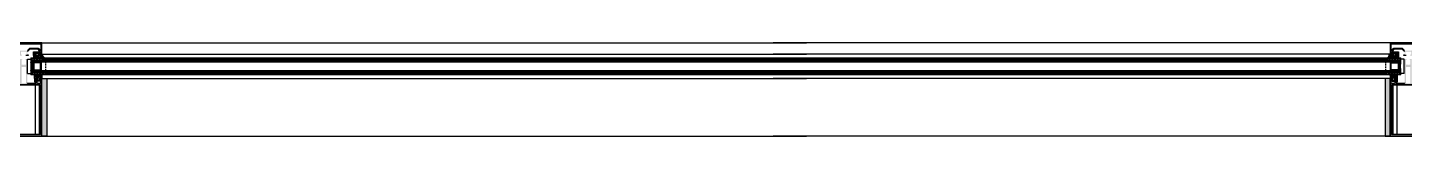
# Model space of a CAD drawing. Header units: millimetres. Extents: x 809 to 8159, y 33 to 4533.
# Drawn here: x 4397.7 to 4588.7, y 3467.1 to 3480.1 of the extents above; entities that cross this region are included whole.
import ezdxf

# ---------------------------------------------------------------- set-up
doc = ezdxf.new("R2010")
doc.units = ezdxf.units.MM
doc.linetypes.add('HIDDEN', pattern=[0.375, 0.25, -0.125])
for name, color, linetype in [('3', 11, 'Continuous'), ('5', 11, 'Continuous'), ('FITILLER', 240, 'Continuous'), ('GORUNUS-TARAMA', 11, 'Continuous')]:
    doc.layers.add(name, color=color, linetype=linetype)
doc.layers.add('cam', color=5, linetype='Continuous', lineweight=0)

# ---------------------------------------------------------------- blocks, each defined once
blk = doc.blocks.new('ajsdfxcvzx')
h = blk.add_hatch(color=256)
edge = h.paths.add_edge_path()
edge.add_arc((36350.81, -5111.39), 0.05, 90, 180, ccw=False)
edge.add_line((36350.81, -5111.34), (36355.45, -5111.34))
edge.add_arc((36355.45, -5111.39), 0.05, 0, 90, ccw=False)
edge.add_line((36355.5, -5111.39), (36355.5, -5112.34))
edge.add_line((36355.5, -5112.34), (36355.37, -5112.46))
edge.add_arc((36355.4, -5112.49), 0.05, 130, 220)
edge.add_line((36355.36, -5112.53), (36355.59, -5112.8))
edge.add_arc((36355.61, -5112.79), 0.02, 220, 360)
edge.add_line((36355.63, -5112.79), (36355.63, -5111.26))
edge.add_arc((36355.58, -5111.26), 0.05, 0, 90)
edge.add_line((36355.58, -5111.21), (36350.68, -5111.21))
edge.add_arc((36350.68, -5111.26), 0.05, 90, 180)
edge.add_line((36350.63, -5111.26), (36350.63, -5112.79))
edge.add_arc((36350.65, -5112.79), 0.02, 180, 320)
edge.add_line((36350.66, -5112.8), (36350.9, -5112.53))
edge.add_arc((36350.86, -5112.49), 0.05, 320, 410)
edge.add_line((36350.89, -5112.46), (36350.76, -5112.34))
edge.add_line((36350.76, -5112.34), (36350.76, -5111.39))
h = blk.add_hatch(color=256)
edge = h.paths.add_edge_path()
edge.add_arc((36542.87, -5111.39), 0.05, 90, 180, ccw=False)
edge.add_line((36542.87, -5111.34), (36547.51, -5111.34))
edge.add_arc((36547.51, -5111.39), 0.05, 0, 90, ccw=False)
edge.add_line((36547.56, -5111.39), (36547.56, -5112.34))
edge.add_line((36547.56, -5112.34), (36547.43, -5112.46))
edge.add_arc((36547.46, -5112.49), 0.05, 130, 220)
edge.add_line((36547.42, -5112.53), (36547.65, -5112.8))
edge.add_arc((36547.67, -5112.79), 0.02, 220, 360)
edge.add_line((36547.69, -5112.79), (36547.69, -5111.26))
edge.add_arc((36547.64, -5111.26), 0.05, 0, 90)
edge.add_line((36547.64, -5111.21), (36542.74, -5111.21))
edge.add_arc((36542.74, -5111.26), 0.05, 90, 180)
edge.add_line((36542.69, -5111.26), (36542.69, -5112.79))
edge.add_arc((36542.71, -5112.79), 0.02, 180, 320)
edge.add_line((36542.72, -5112.8), (36542.96, -5112.53))
edge.add_arc((36542.92, -5112.49), 0.05, 320, 410)
edge.add_line((36542.95, -5112.46), (36542.82, -5112.34))
edge.add_line((36542.82, -5112.34), (36542.82, -5111.39))
h = blk.add_hatch(color=256)
edge = h.paths.add_edge_path()
edge.add_line((36351.65, -5112.58), (36351.05, -5112.58))
edge.add_line((36351.05, -5112.58), (36350.82, -5112.86))
edge.add_line((36350.82, -5112.86), (36351.02, -5112.86))
edge.add_line((36351.02, -5112.86), (36351.02, -5112.93))
edge.add_arc((36350.97, -5112.93), 0.05, -90, 0, ccw=False)
edge.add_line((36350.97, -5112.98), (36350.63, -5112.98))
edge.add_line((36350.63, -5112.98), (36350.63, -5112.88))
edge.add_line((36350.63, -5112.88), (36350.93, -5112.52))
edge.add_arc((36350.89, -5112.49), 0.05, 320, 410)
edge.add_line((36350.93, -5112.45), (36350.84, -5112.38))
edge.add_arc((36350.87, -5112.34), 0.05, 140, 230, ccw=False)
edge.add_line((36350.83, -5112.31), (36351.09, -5112))
edge.add_arc((36351.12, -5112.03), 0.05, 90, 140, ccw=False)
edge.add_line((36351.12, -5111.98), (36352.3, -5111.98))
edge.add_arc((36352.3, -5112.03), 0.05, 45, 90, ccw=False)
edge.add_line((36352.34, -5112), (36352.52, -5112.18))
edge.add_line((36352.52, -5112.18), (36352.52, -5112.22))
edge.add_line((36352.52, -5112.22), (36352.56, -5112.22))
edge.add_line((36352.56, -5112.22), (36352.61, -5112.27))
edge.add_arc((36352.65, -5112.24), 0.05, 225, 270)
edge.add_line((36352.65, -5112.29), (36353.61, -5112.29))
edge.add_arc((36353.61, -5112.24), 0.05, 270, 315)
edge.add_line((36353.64, -5112.27), (36353.7, -5112.22))
edge.add_line((36353.7, -5112.22), (36353.74, -5112.22))
edge.add_line((36353.74, -5112.22), (36353.74, -5112.18))
edge.add_line((36353.74, -5112.18), (36353.92, -5112))
edge.add_arc((36353.95, -5112.03), 0.05, 90, 135, ccw=False)
edge.add_line((36353.95, -5111.98), (36355.13, -5111.98))
edge.add_arc((36355.13, -5112.03), 0.05, 40, 90, ccw=False)
edge.add_line((36355.17, -5112), (36355.43, -5112.31))
edge.add_arc((36355.39, -5112.34), 0.05, -50, 40, ccw=False)
edge.add_line((36355.42, -5112.38), (36355.33, -5112.45))
edge.add_arc((36355.36, -5112.49), 0.05, 130, 220)
edge.add_line((36355.32, -5112.52), (36355.62, -5112.88))
edge.add_line((36355.62, -5112.88), (36355.62, -5112.98))
edge.add_line((36355.62, -5112.98), (36355.29, -5112.98))
edge.add_arc((36355.29, -5112.93), 0.05, 180, 270, ccw=False)
edge.add_line((36355.24, -5112.93), (36355.24, -5112.86))
edge.add_line((36355.24, -5112.86), (36355.44, -5112.86))
edge.add_line((36355.44, -5112.86), (36355.21, -5112.58))
edge.add_line((36355.21, -5112.58), (36354.61, -5112.58))
edge.add_line((36354.61, -5112.58), (36354.61, -5112.86))
edge.add_line((36354.61, -5112.86), (36354.74, -5112.86))
edge.add_line((36354.74, -5112.86), (36354.74, -5112.93))
edge.add_arc((36354.69, -5112.93), 0.05, 270, 360, ccw=False)
edge.add_line((36354.69, -5112.98), (36354.49, -5112.98))
edge.add_line((36354.49, -5112.98), (36354.49, -5112.51))
edge.add_arc((36354.54, -5112.51), 0.05, 90, 180, ccw=False)
edge.add_line((36354.54, -5112.46), (36355.11, -5112.46))
edge.add_arc((36355.11, -5112.41), 0.05, 270, 310)
edge.add_line((36355.14, -5112.45), (36355.25, -5112.36))
edge.add_arc((36355.22, -5112.32), 0.05, 310, 400)
edge.add_line((36355.26, -5112.29), (36355.12, -5112.12))
edge.add_arc((36355.08, -5112.15), 0.05, 40, 90)
edge.add_line((36355.08, -5112.1), (36354, -5112.1))
edge.add_arc((36354, -5112.15), 0.05, 90, 135)
edge.add_line((36353.97, -5112.12), (36353.64, -5112.44))
edge.add_arc((36353.68, -5112.48), 0.05, 135, 180)
edge.add_line((36353.63, -5112.48), (36353.63, -5112.88))
edge.add_line((36353.63, -5112.88), (36353.73, -5112.88))
edge.add_line((36353.73, -5112.88), (36353.73, -5112.98))
edge.add_line((36353.73, -5112.98), (36353.43, -5112.98))
edge.add_arc((36353.43, -5112.93), 0.05, 180, 270, ccw=False)
edge.add_line((36353.38, -5112.93), (36353.38, -5112.86))
edge.add_line((36353.38, -5112.86), (36353.51, -5112.86))
edge.add_line((36353.51, -5112.86), (36353.51, -5112.49))
edge.add_arc((36353.46, -5112.49), 0.05, 0, 90)
edge.add_line((36353.46, -5112.44), (36352.8, -5112.44))
edge.add_arc((36352.8, -5112.49), 0.05, 90, 180)
edge.add_line((36352.75, -5112.49), (36352.75, -5112.86))
edge.add_line((36352.75, -5112.86), (36352.88, -5112.86))
edge.add_line((36352.88, -5112.86), (36352.88, -5112.93))
edge.add_arc((36352.83, -5112.93), 0.05, 270, 360, ccw=False)
edge.add_line((36352.83, -5112.98), (36352.53, -5112.98))
edge.add_line((36352.53, -5112.98), (36352.53, -5112.88))
edge.add_line((36352.53, -5112.88), (36352.63, -5112.88))
edge.add_line((36352.63, -5112.88), (36352.63, -5112.48))
edge.add_arc((36352.58, -5112.48), 0.05, 0, 45)
edge.add_line((36352.61, -5112.44), (36352.29, -5112.12))
edge.add_arc((36352.25, -5112.15), 0.05, 45, 90)
edge.add_line((36352.25, -5112.1), (36351.18, -5112.1))
edge.add_arc((36351.18, -5112.15), 0.05, 90, 140)
edge.add_line((36351.14, -5112.12), (36351, -5112.29))
edge.add_arc((36351.04, -5112.32), 0.05, 140, 230)
edge.add_line((36351.01, -5112.36), (36351.11, -5112.45))
edge.add_arc((36351.15, -5112.41), 0.05, 230, 270)
edge.add_line((36351.15, -5112.46), (36351.72, -5112.46))
edge.add_arc((36351.72, -5112.51), 0.05, 0, 90, ccw=False)
edge.add_line((36351.77, -5112.51), (36351.77, -5112.98))
edge.add_line((36351.77, -5112.98), (36351.57, -5112.98))
edge.add_arc((36351.57, -5112.93), 0.05, 180, 270, ccw=False)
edge.add_line((36351.52, -5112.93), (36351.52, -5112.86))
edge.add_line((36351.52, -5112.86), (36351.65, -5112.86))
edge.add_line((36351.65, -5112.86), (36351.65, -5112.58))
h = blk.add_hatch(color=256)
edge = h.paths.add_edge_path()
edge.add_line((36355.38, -5116.2), (36355.38, -5116.27))
edge.add_line((36355.38, -5116.27), (36355.47, -5116.27))
edge.add_line((36355.47, -5116.27), (36355.47, -5116.75))
edge.add_arc((36355.37, -5116.75), 0.1, 270, 360, ccw=False)
edge.add_line((36355.37, -5116.85), (36355.09, -5116.85))
edge.add_arc((36355.09, -5116.75), 0.1, 180, 270, ccw=False)
edge.add_line((36354.99, -5116.75), (36354.99, -5116.68))
edge.add_arc((36354.94, -5116.68), 0.05, 0, 45)
edge.add_line((36354.97, -5116.64), (36354.8, -5116.47))
edge.add_arc((36354.84, -5116.43), 0.05, 180, 225, ccw=False)
edge.add_line((36354.79, -5116.43), (36354.79, -5116.27))
edge.add_line((36354.79, -5116.27), (36354.88, -5116.27))
edge.add_line((36354.88, -5116.27), (36354.88, -5116.2))
edge.add_arc((36354.83, -5116.2), 0.05, 360, 450)
edge.add_line((36354.83, -5116.15), (36354.63, -5116.15))
edge.add_line((36354.63, -5116.15), (36354.63, -5116.59))
edge.add_arc((36354.68, -5116.59), 0.05, 180, 270)
edge.add_line((36354.68, -5116.64), (36354.75, -5116.64))
edge.add_arc((36354.75, -5116.69), 0.05, 45, 90, ccw=False)
edge.add_line((36354.78, -5116.66), (36354.81, -5116.69))
edge.add_arc((36354.78, -5116.73), 0.05, 0, 45, ccw=False)
edge.add_line((36354.83, -5116.73), (36354.83, -5116.8))
edge.add_arc((36354.78, -5116.8), 0.05, 270, 360, ccw=False)
edge.add_line((36354.78, -5116.85), (36354.53, -5116.85))
edge.add_line((36354.53, -5116.85), (36354.16, -5116.85))
edge.add_line((36354.16, -5116.85), (36354.13, -5116.88))
edge.add_line((36354.13, -5116.88), (36354.1, -5116.85))
edge.add_line((36354.1, -5116.85), (36353.73, -5116.85))
edge.add_arc((36353.72, -5116.76), 0.0919, 179.045, 275.0705, ccw=False)
edge.add_line((36353.63, -5116.76), (36353.63, -5114.48))
edge.add_arc((36353.63, -5114.46), 0.02, 90, 270, ccw=False)
edge.add_line((36353.63, -5114.44), (36353.63, -5114.42))
edge.add_arc((36353.63, -5114.4), 0.02, 90, 270, ccw=False)
edge.add_line((36353.63, -5114.38), (36353.63, -5113.45))
edge.add_line((36353.63, -5113.45), (36353.49, -5113.45))
edge.add_arc((36353.49, -5113.51), 0.06, 90, 180)
edge.add_line((36353.43, -5113.51), (36353.36, -5113.51))
edge.add_arc((36353.36, -5113.54), 0.03, 90, 180)
edge.add_line((36353.33, -5113.54), (36353.33, -5113.58))
edge.add_arc((36353.36, -5113.58), 0.03, 180, 270)
edge.add_line((36353.36, -5113.61), (36353.43, -5113.61))
edge.add_line((36353.43, -5113.61), (36353.43, -5114.25))
edge.add_line((36353.43, -5114.25), (36353.18, -5114.25))
edge.add_line((36353.18, -5114.25), (36353.13, -5114.3))
edge.add_line((36353.13, -5114.3), (36353.08, -5114.25))
edge.add_line((36353.08, -5114.25), (36352.83, -5114.25))
edge.add_line((36352.83, -5114.25), (36352.83, -5113.61))
edge.add_line((36352.83, -5113.61), (36352.9, -5113.61))
edge.add_arc((36352.9, -5113.58), 0.03, 270, 360)
edge.add_line((36352.93, -5113.58), (36352.93, -5113.54))
edge.add_arc((36352.9, -5113.54), 0.03, 360, 450)
edge.add_line((36352.9, -5113.51), (36352.83, -5113.51))
edge.add_arc((36352.77, -5113.51), 0.06, 0, 90)
edge.add_line((36352.77, -5113.45), (36352.63, -5113.45))
edge.add_line((36352.63, -5113.45), (36352.63, -5114.38))
edge.add_arc((36352.63, -5114.4), 0.02, -90, 90, ccw=False)
edge.add_line((36352.63, -5114.42), (36352.63, -5114.44))
edge.add_arc((36352.63, -5114.46), 0.02, -90, 90, ccw=False)
edge.add_line((36352.63, -5114.48), (36352.63, -5116.76))
edge.add_arc((36352.54, -5116.76), 0.0919, -95.0705, 0.955, ccw=False)
edge.add_line((36352.53, -5116.85), (36352.16, -5116.85))
edge.add_line((36352.16, -5116.85), (36352.13, -5116.88))
edge.add_line((36352.13, -5116.88), (36352.1, -5116.85))
edge.add_line((36352.1, -5116.85), (36351.73, -5116.85))
edge.add_line((36351.73, -5116.85), (36351.48, -5116.85))
edge.add_arc((36351.48, -5116.8), 0.05, 180, 270, ccw=False)
edge.add_line((36351.43, -5116.8), (36351.43, -5116.73))
edge.add_arc((36351.48, -5116.73), 0.05, 135, 180, ccw=False)
edge.add_line((36351.44, -5116.69), (36351.48, -5116.66))
edge.add_arc((36351.51, -5116.69), 0.05, 90, 135, ccw=False)
edge.add_line((36351.51, -5116.64), (36351.58, -5116.64))
edge.add_arc((36351.58, -5116.59), 0.05, 270, 360)
edge.add_line((36351.63, -5116.59), (36351.63, -5116.15))
edge.add_line((36351.63, -5116.15), (36351.43, -5116.15))
edge.add_arc((36351.43, -5116.2), 0.05, 90, 180)
edge.add_line((36351.38, -5116.2), (36351.38, -5116.27))
edge.add_line((36351.38, -5116.27), (36351.47, -5116.27))
edge.add_line((36351.47, -5116.27), (36351.47, -5116.43))
edge.add_arc((36351.42, -5116.43), 0.05, -45, 0, ccw=False)
edge.add_line((36351.45, -5116.47), (36351.28, -5116.64))
edge.add_arc((36351.32, -5116.68), 0.05, 135, 180)
edge.add_line((36351.27, -5116.68), (36351.27, -5116.75))
edge.add_arc((36351.17, -5116.75), 0.1, 270, 360, ccw=False)
edge.add_line((36351.17, -5116.85), (36350.89, -5116.85))
edge.add_arc((36350.89, -5116.75), 0.1, 180, 270, ccw=False)
edge.add_line((36350.79, -5116.75), (36350.79, -5116.27))
edge.add_line((36350.79, -5116.27), (36350.88, -5116.27))
edge.add_line((36350.88, -5116.27), (36350.88, -5116.2))
edge.add_arc((36350.83, -5116.2), 0.05, 360, 450)
edge.add_line((36350.83, -5116.15), (36350.63, -5116.15))
edge.add_line((36350.63, -5116.15), (36350.63, -5124.15))
edge.add_line((36350.63, -5124.15), (36355.63, -5124.15))
edge.add_line((36355.63, -5124.15), (36355.63, -5116.15))
edge.add_line((36355.63, -5116.15), (36355.43, -5116.15))
edge.add_arc((36355.43, -5116.2), 0.05, 90, 180)
h.paths.add_polyline_path([(36350.83, -5117.05), (36350.83, -5123.95), (36355.43, -5123.95), (36355.43, -5117.05), (36353.13, -5117.05)], flags=16)
edge = h.paths.add_edge_path(flags=16)
edge.add_arc((36353.33, -5114.65), 0.1, 0, 90, ccw=False)
edge.add_line((36353.43, -5114.65), (36353.43, -5116.75))
edge.add_arc((36353.33, -5116.75), 0.1, 270, 360, ccw=False)
edge.add_line((36353.33, -5116.85), (36352.93, -5116.85))
edge.add_arc((36352.93, -5116.75), 0.1, 180, 270, ccw=False)
edge.add_line((36352.83, -5116.75), (36352.83, -5114.65))
edge.add_arc((36352.93, -5114.65), 0.1, 90, 180, ccw=False)
edge.add_line((36352.93, -5114.55), (36353.33, -5114.55))
h = blk.add_hatch(color=256)
edge = h.paths.add_edge_path()
edge.add_line((36543.71, -5112.58), (36543.11, -5112.58))
edge.add_line((36543.11, -5112.58), (36542.88, -5112.86))
edge.add_line((36542.88, -5112.86), (36543.08, -5112.86))
edge.add_line((36543.08, -5112.86), (36543.08, -5112.93))
edge.add_arc((36543.03, -5112.93), 0.05, -90, 0, ccw=False)
edge.add_line((36543.03, -5112.98), (36542.69, -5112.98))
edge.add_line((36542.69, -5112.98), (36542.69, -5112.88))
edge.add_line((36542.69, -5112.88), (36542.99, -5112.52))
edge.add_arc((36542.95, -5112.49), 0.05, 320, 410)
edge.add_line((36542.99, -5112.45), (36542.9, -5112.38))
edge.add_arc((36542.93, -5112.34), 0.05, 140, 230, ccw=False)
edge.add_line((36542.89, -5112.31), (36543.15, -5112))
edge.add_arc((36543.19, -5112.03), 0.05, 90, 140, ccw=False)
edge.add_line((36543.19, -5111.98), (36544.36, -5111.98))
edge.add_arc((36544.36, -5112.03), 0.05, 45, 90, ccw=False)
edge.add_line((36544.4, -5112), (36544.58, -5112.18))
edge.add_line((36544.58, -5112.18), (36544.58, -5112.22))
edge.add_line((36544.58, -5112.22), (36544.62, -5112.22))
edge.add_line((36544.62, -5112.22), (36544.67, -5112.27))
edge.add_arc((36544.71, -5112.24), 0.05, 225, 270)
edge.add_line((36544.71, -5112.29), (36545.67, -5112.29))
edge.add_arc((36545.67, -5112.24), 0.05, 270, 315)
edge.add_line((36545.7, -5112.27), (36545.76, -5112.22))
edge.add_line((36545.76, -5112.22), (36545.8, -5112.22))
edge.add_line((36545.8, -5112.22), (36545.8, -5112.18))
edge.add_line((36545.8, -5112.18), (36545.98, -5112))
edge.add_arc((36546.01, -5112.03), 0.05, 90, 135, ccw=False)
edge.add_line((36546.01, -5111.98), (36547.19, -5111.98))
edge.add_arc((36547.19, -5112.03), 0.05, 40, 90, ccw=False)
edge.add_line((36547.23, -5112), (36547.49, -5112.31))
edge.add_arc((36547.45, -5112.34), 0.05, -50, 40, ccw=False)
edge.add_line((36547.48, -5112.38), (36547.39, -5112.45))
edge.add_arc((36547.42, -5112.49), 0.05, 130, 220)
edge.add_line((36547.39, -5112.52), (36547.68, -5112.88))
edge.add_line((36547.68, -5112.88), (36547.68, -5112.98))
edge.add_line((36547.68, -5112.98), (36547.35, -5112.98))
edge.add_arc((36547.35, -5112.93), 0.05, 180, 270, ccw=False)
edge.add_line((36547.3, -5112.93), (36547.3, -5112.86))
edge.add_line((36547.3, -5112.86), (36547.5, -5112.86))
edge.add_line((36547.5, -5112.86), (36547.27, -5112.58))
edge.add_line((36547.27, -5112.58), (36546.67, -5112.58))
edge.add_line((36546.67, -5112.58), (36546.67, -5112.86))
edge.add_line((36546.67, -5112.86), (36546.8, -5112.86))
edge.add_line((36546.8, -5112.86), (36546.8, -5112.93))
edge.add_arc((36546.75, -5112.93), 0.05, 270, 360, ccw=False)
edge.add_line((36546.75, -5112.98), (36546.55, -5112.98))
edge.add_line((36546.55, -5112.98), (36546.55, -5112.51))
edge.add_arc((36546.6, -5112.51), 0.05, 90, 180, ccw=False)
edge.add_line((36546.6, -5112.46), (36547.17, -5112.46))
edge.add_arc((36547.17, -5112.41), 0.05, 270, 310)
edge.add_line((36547.21, -5112.45), (36547.31, -5112.36))
edge.add_arc((36547.28, -5112.32), 0.05, 310, 400)
edge.add_line((36547.32, -5112.29), (36547.18, -5112.12))
edge.add_arc((36547.14, -5112.15), 0.05, 40, 90)
edge.add_line((36547.14, -5112.1), (36546.06, -5112.1))
edge.add_arc((36546.06, -5112.15), 0.05, 90, 135)
edge.add_line((36546.03, -5112.12), (36545.7, -5112.44))
edge.add_arc((36545.74, -5112.48), 0.05, 135, 180)
edge.add_line((36545.69, -5112.48), (36545.69, -5112.88))
edge.add_line((36545.69, -5112.88), (36545.79, -5112.88))
edge.add_line((36545.79, -5112.88), (36545.79, -5112.98))
edge.add_line((36545.79, -5112.98), (36545.49, -5112.98))
edge.add_arc((36545.49, -5112.93), 0.05, 180, 270, ccw=False)
edge.add_line((36545.44, -5112.93), (36545.44, -5112.86))
edge.add_line((36545.44, -5112.86), (36545.57, -5112.86))
edge.add_line((36545.57, -5112.86), (36545.57, -5112.49))
edge.add_arc((36545.52, -5112.49), 0.05, 0, 90)
edge.add_line((36545.52, -5112.44), (36544.86, -5112.44))
edge.add_arc((36544.86, -5112.49), 0.05, 90, 180)
edge.add_line((36544.81, -5112.49), (36544.81, -5112.86))
edge.add_line((36544.81, -5112.86), (36544.94, -5112.86))
edge.add_line((36544.94, -5112.86), (36544.94, -5112.93))
edge.add_arc((36544.89, -5112.93), 0.05, 270, 360, ccw=False)
edge.add_line((36544.89, -5112.98), (36544.59, -5112.98))
edge.add_line((36544.59, -5112.98), (36544.59, -5112.88))
edge.add_line((36544.59, -5112.88), (36544.69, -5112.88))
edge.add_line((36544.69, -5112.88), (36544.69, -5112.48))
edge.add_arc((36544.64, -5112.48), 0.05, 0, 45)
edge.add_line((36544.67, -5112.44), (36544.35, -5112.12))
edge.add_arc((36544.32, -5112.15), 0.05, 45, 90)
edge.add_line((36544.32, -5112.1), (36543.24, -5112.1))
edge.add_arc((36543.24, -5112.15), 0.05, 90, 140)
edge.add_line((36543.2, -5112.12), (36543.06, -5112.29))
edge.add_arc((36543.1, -5112.32), 0.05, 140, 230)
edge.add_line((36543.07, -5112.36), (36543.17, -5112.45))
edge.add_arc((36543.21, -5112.41), 0.05, 230, 270)
edge.add_line((36543.21, -5112.46), (36543.78, -5112.46))
edge.add_arc((36543.78, -5112.51), 0.05, 0, 90, ccw=False)
edge.add_line((36543.83, -5112.51), (36543.83, -5112.98))
edge.add_line((36543.83, -5112.98), (36543.63, -5112.98))
edge.add_arc((36543.63, -5112.93), 0.05, 180, 270, ccw=False)
edge.add_line((36543.58, -5112.93), (36543.58, -5112.86))
edge.add_line((36543.58, -5112.86), (36543.71, -5112.86))
edge.add_line((36543.71, -5112.86), (36543.71, -5112.58))
h = blk.add_hatch(color=256)
edge = h.paths.add_edge_path()
edge.add_line((36547.44, -5116.2), (36547.44, -5116.27))
edge.add_line((36547.44, -5116.27), (36547.53, -5116.27))
edge.add_line((36547.53, -5116.27), (36547.53, -5116.75))
edge.add_arc((36547.43, -5116.75), 0.1, 270, 360, ccw=False)
edge.add_line((36547.43, -5116.85), (36547.15, -5116.85))
edge.add_arc((36547.15, -5116.75), 0.1, 180, 270, ccw=False)
edge.add_line((36547.05, -5116.75), (36547.05, -5116.68))
edge.add_arc((36547, -5116.68), 0.05, 0, 45)
edge.add_line((36547.03, -5116.64), (36546.86, -5116.47))
edge.add_arc((36546.9, -5116.43), 0.05, 180, 225, ccw=False)
edge.add_line((36546.85, -5116.43), (36546.85, -5116.27))
edge.add_line((36546.85, -5116.27), (36546.94, -5116.27))
edge.add_line((36546.94, -5116.27), (36546.94, -5116.2))
edge.add_arc((36546.89, -5116.2), 0.05, 360, 450)
edge.add_line((36546.89, -5116.15), (36546.69, -5116.15))
edge.add_line((36546.69, -5116.15), (36546.69, -5116.59))
edge.add_arc((36546.74, -5116.59), 0.05, 180, 270)
edge.add_line((36546.74, -5116.64), (36546.81, -5116.64))
edge.add_arc((36546.81, -5116.69), 0.05, 45, 90, ccw=False)
edge.add_line((36546.84, -5116.66), (36546.87, -5116.69))
edge.add_arc((36546.84, -5116.73), 0.05, 0, 45, ccw=False)
edge.add_line((36546.89, -5116.73), (36546.89, -5116.8))
edge.add_arc((36546.84, -5116.8), 0.05, 270, 360, ccw=False)
edge.add_line((36546.84, -5116.85), (36546.59, -5116.85))
edge.add_line((36546.59, -5116.85), (36546.22, -5116.85))
edge.add_line((36546.22, -5116.85), (36546.19, -5116.88))
edge.add_line((36546.19, -5116.88), (36546.16, -5116.85))
edge.add_line((36546.16, -5116.85), (36545.79, -5116.85))
edge.add_arc((36545.78, -5116.76), 0.0919, 179.045, 275.0705, ccw=False)
edge.add_line((36545.69, -5116.76), (36545.69, -5114.48))
edge.add_arc((36545.69, -5114.46), 0.02, 90, 270, ccw=False)
edge.add_line((36545.69, -5114.44), (36545.69, -5114.42))
edge.add_arc((36545.69, -5114.4), 0.02, 90, 270, ccw=False)
edge.add_line((36545.69, -5114.38), (36545.69, -5113.45))
edge.add_line((36545.69, -5113.45), (36545.55, -5113.45))
edge.add_arc((36545.55, -5113.51), 0.06, 90, 180)
edge.add_line((36545.49, -5113.51), (36545.42, -5113.51))
edge.add_arc((36545.42, -5113.54), 0.03, 90, 180)
edge.add_line((36545.39, -5113.54), (36545.39, -5113.58))
edge.add_arc((36545.42, -5113.58), 0.03, 180, 270)
edge.add_line((36545.42, -5113.61), (36545.49, -5113.61))
edge.add_line((36545.49, -5113.61), (36545.49, -5114.25))
edge.add_line((36545.49, -5114.25), (36545.24, -5114.25))
edge.add_line((36545.24, -5114.25), (36545.19, -5114.3))
edge.add_line((36545.19, -5114.3), (36545.14, -5114.25))
edge.add_line((36545.14, -5114.25), (36544.89, -5114.25))
edge.add_line((36544.89, -5114.25), (36544.89, -5113.61))
edge.add_line((36544.89, -5113.61), (36544.96, -5113.61))
edge.add_arc((36544.96, -5113.58), 0.03, 270, 360)
edge.add_line((36544.99, -5113.58), (36544.99, -5113.54))
edge.add_arc((36544.96, -5113.54), 0.03, 360, 450)
edge.add_line((36544.96, -5113.51), (36544.89, -5113.51))
edge.add_arc((36544.83, -5113.51), 0.06, 0, 90)
edge.add_line((36544.83, -5113.45), (36544.69, -5113.45))
edge.add_line((36544.69, -5113.45), (36544.69, -5114.38))
edge.add_arc((36544.69, -5114.4), 0.02, -90, 90, ccw=False)
edge.add_line((36544.69, -5114.42), (36544.69, -5114.44))
edge.add_arc((36544.69, -5114.46), 0.02, -90, 90, ccw=False)
edge.add_line((36544.69, -5114.48), (36544.69, -5116.76))
edge.add_arc((36544.6, -5116.76), 0.0919, -95.0705, 0.955, ccw=False)
edge.add_line((36544.59, -5116.85), (36544.22, -5116.85))
edge.add_line((36544.22, -5116.85), (36544.19, -5116.88))
edge.add_line((36544.19, -5116.88), (36544.16, -5116.85))
edge.add_line((36544.16, -5116.85), (36543.79, -5116.85))
edge.add_line((36543.79, -5116.85), (36543.54, -5116.85))
edge.add_arc((36543.54, -5116.8), 0.05, 180, 270, ccw=False)
edge.add_line((36543.49, -5116.8), (36543.49, -5116.73))
edge.add_arc((36543.54, -5116.73), 0.05, 135, 180, ccw=False)
edge.add_line((36543.5, -5116.69), (36543.54, -5116.66))
edge.add_arc((36543.57, -5116.69), 0.05, 90, 135, ccw=False)
edge.add_line((36543.57, -5116.64), (36543.64, -5116.64))
edge.add_arc((36543.64, -5116.59), 0.05, 270, 360)
edge.add_line((36543.69, -5116.59), (36543.69, -5116.15))
edge.add_line((36543.69, -5116.15), (36543.49, -5116.15))
edge.add_arc((36543.49, -5116.2), 0.05, 90, 180)
edge.add_line((36543.44, -5116.2), (36543.44, -5116.27))
edge.add_line((36543.44, -5116.27), (36543.53, -5116.27))
edge.add_line((36543.53, -5116.27), (36543.53, -5116.43))
edge.add_arc((36543.48, -5116.43), 0.05, -45, 0, ccw=False)
edge.add_line((36543.51, -5116.47), (36543.34, -5116.64))
edge.add_arc((36543.38, -5116.68), 0.05, 135, 180)
edge.add_line((36543.33, -5116.68), (36543.33, -5116.75))
edge.add_arc((36543.23, -5116.75), 0.1, 270, 360, ccw=False)
edge.add_line((36543.23, -5116.85), (36542.95, -5116.85))
edge.add_arc((36542.95, -5116.75), 0.1, 180, 270, ccw=False)
edge.add_line((36542.85, -5116.75), (36542.85, -5116.27))
edge.add_line((36542.85, -5116.27), (36542.94, -5116.27))
edge.add_line((36542.94, -5116.27), (36542.94, -5116.2))
edge.add_arc((36542.89, -5116.2), 0.05, 360, 450)
edge.add_line((36542.89, -5116.15), (36542.69, -5116.15))
edge.add_line((36542.69, -5116.15), (36542.69, -5124.15))
edge.add_line((36542.69, -5124.15), (36547.69, -5124.15))
edge.add_line((36547.69, -5124.15), (36547.69, -5116.15))
edge.add_line((36547.69, -5116.15), (36547.49, -5116.15))
edge.add_arc((36547.49, -5116.2), 0.05, 90, 180)
h.paths.add_polyline_path([(36542.89, -5117.05), (36542.89, -5123.95), (36547.49, -5123.95), (36547.49, -5117.05), (36545.19, -5117.05)], flags=16)
edge = h.paths.add_edge_path(flags=16)
edge.add_arc((36545.39, -5114.65), 0.1, 0, 90, ccw=False)
edge.add_line((36545.49, -5114.65), (36545.49, -5116.75))
edge.add_arc((36545.39, -5116.75), 0.1, 270, 360, ccw=False)
edge.add_line((36545.39, -5116.85), (36544.99, -5116.85))
edge.add_arc((36544.99, -5116.75), 0.1, 180, 270, ccw=False)
edge.add_line((36544.89, -5116.75), (36544.89, -5114.65))
edge.add_arc((36544.99, -5114.65), 0.1, 90, 180, ccw=False)
edge.add_line((36544.99, -5114.55), (36545.39, -5114.55))
h = blk.add_hatch()
h.set_pattern_fill('NET', color=256, angle=270, style=0)
h.set_pattern_definition([(270, (36362.43566, -5172.3263), (-0.125, 3e-17), []), (180, (36362.43566, -5172.3263), (5e-18, 0.125), [])])
h.paths.add_polyline_path([(36354.42, -5113.9), (36354.42, -5115.07), (36354.12, -5115.07), (36354.16, -5114.87), (36354.18, -5114.63), (36354.18, -5114.37), (36354.15, -5114.04), (36354.13, -5113.9)])
h = blk.add_hatch()
h.set_pattern_fill('NET', color=256, angle=270, style=0)
h.set_pattern_definition([(270, (36157.45909, -5172.3263), (0.125, -4e-17), []), (360, (36157.45909, -5172.3263), (5e-17, 0.125), [])])
h.paths.add_polyline_path([(36543.9, -5113.9), (36543.9, -5115.07), (36544.19, -5115.07), (36544.15, -5114.87), (36544.13, -5114.63), (36544.13, -5114.37), (36544.16, -5114.04), (36544.18, -5113.9)])
at = {"layer": 'FITILLER'}
h = blk.add_hatch(dxfattribs=at)
h.set_pattern_fill('NET', color=256, scale=1.5, angle=315, style=0)
h.set_pattern_definition([(315, (36370.4659, -5098.56867), (0.1325825, 0.1325825), []), (45, (36370.4659, -5098.56867), (-0.1325825, 0.1325825), [])])
edge = h.paths.add_edge_path(flags=16)
edge.add_arc((36355.01, -5112.81), 0.1, 0, 90, ccw=False)
edge.add_line((36355.11, -5112.81), (36355.11, -5112.94))
edge.add_arc((36355.01, -5112.94), 0.1, -90, 0, ccw=False)
edge.add_line((36355.01, -5113.04), (36354.96, -5113.04))
edge.add_arc((36354.96, -5112.94), 0.1, 180, 270, ccw=False)
edge.add_line((36354.86, -5112.94), (36354.86, -5112.81))
edge.add_arc((36354.96, -5112.81), 0.1, 90, 180, ccw=False)
edge.add_line((36354.96, -5112.71), (36355.01, -5112.71))
edge = h.paths.add_edge_path()
edge.add_arc((36355.97, -5112.97), 0.2, 190, 220.2331, ccw=False)
edge.add_line((36355.77, -5113), (36355.75, -5112.87))
edge.add_arc((36355.7, -5112.88), 0.05, 10, 75)
edge.add_line((36355.71, -5112.83), (36355.64, -5112.81))
edge.add_line((36355.64, -5112.81), (36355.64, -5112.99))
edge.add_line((36355.64, -5112.99), (36355.26, -5112.99))
edge.add_arc((36355.26, -5112.94), 0.05, 180, 270, ccw=False)
edge.add_line((36355.21, -5112.94), (36355.21, -5112.82))
edge.add_line((36355.21, -5112.82), (36355.31, -5112.82))
edge.add_line((36355.31, -5112.82), (36355.31, -5112.77))
edge.add_line((36355.31, -5112.77), (36355.24, -5112.64))
edge.add_arc((36355.19, -5112.66), 0.05, 30, 90)
edge.add_line((36355.19, -5112.61), (36354.78, -5112.61))
edge.add_arc((36354.78, -5112.66), 0.05, 90, 150)
edge.add_line((36354.74, -5112.64), (36354.66, -5112.77))
edge.add_line((36354.66, -5112.77), (36354.66, -5112.82))
edge.add_line((36354.66, -5112.82), (36354.76, -5112.82))
edge.add_line((36354.76, -5112.82), (36354.76, -5112.94))
edge.add_arc((36354.71, -5112.94), 0.05, -90, 0, ccw=False)
edge.add_line((36354.71, -5112.99), (36354.49, -5112.99))
edge.add_line((36354.49, -5112.99), (36354.49, -5113.34))
edge.add_line((36354.49, -5113.34), (36354.64, -5113.34))
edge.add_line((36354.64, -5113.34), (36354.64, -5113.19))
edge.add_arc((36354.69, -5113.19), 0.05, 90, 180, ccw=False)
edge.add_line((36354.69, -5113.14), (36354.71, -5113.14))
edge.add_arc((36354.71, -5113.19), 0.05, 0, 90, ccw=False)
edge.add_line((36354.76, -5113.19), (36354.76, -5113.34))
edge.add_line((36354.76, -5113.34), (36354.91, -5113.34))
edge.add_line((36354.91, -5113.34), (36354.91, -5113.19))
edge.add_arc((36354.96, -5113.19), 0.05, 90, 180, ccw=False)
edge.add_line((36354.96, -5113.14), (36354.98, -5113.14))
edge.add_arc((36354.98, -5113.19), 0.05, 0, 90, ccw=False)
edge.add_line((36355.03, -5113.19), (36355.03, -5113.34))
edge.add_line((36355.03, -5113.34), (36355.18, -5113.34))
edge.add_line((36355.18, -5113.34), (36355.18, -5113.19))
edge.add_arc((36355.23, -5113.19), 0.05, 90, 180, ccw=False)
edge.add_line((36355.23, -5113.14), (36355.25, -5113.14))
edge.add_arc((36355.25, -5113.19), 0.05, 0, 90, ccw=False)
edge.add_line((36355.3, -5113.19), (36355.3, -5113.34))
edge.add_line((36355.3, -5113.34), (36355.45, -5113.34))
edge.add_line((36355.45, -5113.34), (36355.45, -5113.19))
edge.add_arc((36355.5, -5113.19), 0.05, 90, 180, ccw=False)
edge.add_line((36355.5, -5113.14), (36355.6, -5113.14))
edge.add_arc((36355.6, -5113.19), 0.05, 50, 90, ccw=False)
edge.add_line((36355.64, -5113.15), (36355.96, -5113.42))
edge.add_arc((36355.99, -5113.38), 0.05, 220.2331, 400.2331)
edge.add_line((36356.03, -5113.35), (36355.82, -5113.1))
h = blk.add_hatch(dxfattribs=at)
h.set_pattern_fill('NET', color=256, scale=1.5, angle=315, style=0)
h.set_pattern_definition([(225, (36149.42884, -5098.56867), (-0.13258252, 0.13258252), []), (135, (36149.42884, -5098.56867), (0.13258252, 0.13258252), [])])
edge = h.paths.add_edge_path(flags=16)
edge.add_arc((36543.31, -5112.81), 0.1, 90, 180)
edge.add_line((36543.21, -5112.81), (36543.21, -5112.94))
edge.add_arc((36543.31, -5112.94), 0.1, 180, 270)
edge.add_line((36543.31, -5113.04), (36543.36, -5113.04))
edge.add_arc((36543.36, -5112.94), 0.1, 270, 360)
edge.add_line((36543.46, -5112.94), (36543.46, -5112.81))
edge.add_arc((36543.36, -5112.81), 0.1, 360, 450)
edge.add_line((36543.36, -5112.71), (36543.31, -5112.71))
edge = h.paths.add_edge_path()
edge.add_arc((36542.35, -5112.97), 0.2, 319.7669, 350)
edge.add_line((36542.55, -5113), (36542.57, -5112.87))
edge.add_arc((36542.62, -5112.88), 0.05, 105, 170, ccw=False)
edge.add_line((36542.61, -5112.83), (36542.67, -5112.81))
edge.add_line((36542.67, -5112.81), (36542.67, -5112.99))
edge.add_line((36542.67, -5112.99), (36543.06, -5112.99))
edge.add_arc((36543.06, -5112.94), 0.05, 270, 360)
edge.add_line((36543.11, -5112.94), (36543.11, -5112.82))
edge.add_line((36543.11, -5112.82), (36543.01, -5112.82))
edge.add_line((36543.01, -5112.82), (36543.01, -5112.77))
edge.add_line((36543.01, -5112.77), (36543.08, -5112.64))
edge.add_arc((36543.13, -5112.66), 0.05, 90, 150, ccw=False)
edge.add_line((36543.13, -5112.61), (36543.54, -5112.61))
edge.add_arc((36543.54, -5112.66), 0.05, 30, 90, ccw=False)
edge.add_line((36543.58, -5112.64), (36543.66, -5112.77))
edge.add_line((36543.66, -5112.77), (36543.66, -5112.82))
edge.add_line((36543.66, -5112.82), (36543.56, -5112.82))
edge.add_line((36543.56, -5112.82), (36543.56, -5112.94))
edge.add_arc((36543.61, -5112.94), 0.05, 180, 270)
edge.add_line((36543.61, -5112.99), (36543.83, -5112.99))
edge.add_line((36543.83, -5112.99), (36543.83, -5113.34))
edge.add_line((36543.83, -5113.34), (36543.68, -5113.34))
edge.add_line((36543.68, -5113.34), (36543.68, -5113.19))
edge.add_arc((36543.63, -5113.19), 0.05, 0, 90)
edge.add_line((36543.63, -5113.14), (36543.61, -5113.14))
edge.add_arc((36543.61, -5113.19), 0.05, 90, 180)
edge.add_line((36543.56, -5113.19), (36543.56, -5113.34))
edge.add_line((36543.56, -5113.34), (36543.41, -5113.34))
edge.add_line((36543.41, -5113.34), (36543.41, -5113.19))
edge.add_arc((36543.36, -5113.19), 0.05, 360, 450)
edge.add_line((36543.36, -5113.14), (36543.34, -5113.14))
edge.add_arc((36543.34, -5113.19), 0.05, 90, 180)
edge.add_line((36543.29, -5113.19), (36543.29, -5113.34))
edge.add_line((36543.29, -5113.34), (36543.14, -5113.34))
edge.add_line((36543.14, -5113.34), (36543.14, -5113.19))
edge.add_arc((36543.09, -5113.19), 0.05, 360, 450)
edge.add_line((36543.09, -5113.14), (36543.07, -5113.14))
edge.add_arc((36543.07, -5113.19), 0.05, 90, 180)
edge.add_line((36543.02, -5113.19), (36543.02, -5113.34))
edge.add_line((36543.02, -5113.34), (36542.87, -5113.34))
edge.add_line((36542.87, -5113.34), (36542.87, -5113.19))
edge.add_arc((36542.82, -5113.19), 0.05, 0, 90)
edge.add_line((36542.82, -5113.14), (36542.71, -5113.14))
edge.add_arc((36542.71, -5113.19), 0.05, 90, 130)
edge.add_line((36542.68, -5113.15), (36542.36, -5113.42))
edge.add_arc((36542.32, -5113.38), 0.05, 139.7669, 319.7669, ccw=False)
edge.add_line((36542.29, -5113.35), (36542.5, -5113.1))
h = blk.add_hatch(dxfattribs=at)
h.set_pattern_fill('NET', color=256, scale=1.5, angle=315, style=0)
h.set_pattern_definition([(315, (36366.22438, -5102.54466), (0.1325825, 0.1325825), []), (45, (36366.22438, -5102.54466), (-0.1325825, 0.1325825), [])])
edge = h.paths.add_edge_path(flags=16)
edge.add_arc((36355.1, -5116.18), 0.1, 90, 180)
edge.add_line((36355, -5116.18), (36355, -5116.33))
edge.add_arc((36355.1, -5116.33), 0.1, 180, 270)
edge.add_line((36355.1, -5116.43), (36355.15, -5116.43))
edge.add_arc((36355.15, -5116.33), 0.1, 270, 360)
edge.add_line((36355.25, -5116.33), (36355.25, -5116.18))
edge.add_arc((36355.15, -5116.18), 0.1, 0, 90)
edge.add_line((36355.15, -5116.08), (36355.1, -5116.08))
edge = h.paths.add_edge_path()
edge.add_line((36354.63, -5116.16), (36354.63, -5115.64))
edge.add_arc((36354.64, -5115.64), 0.01, 45, 180, ccw=False)
edge.add_line((36354.65, -5115.64), (36354.76, -5115.75))
edge.add_arc((36354.76, -5115.74), 0.00893, 225, 315)
edge.add_line((36354.77, -5115.75), (36354.88, -5115.64))
edge.add_arc((36354.88, -5115.64), 0.00893, 45, 135, ccw=False)
edge.add_line((36354.89, -5115.64), (36355, -5115.75))
edge.add_arc((36355.01, -5115.74), 0.00893, 225, 315)
edge.add_line((36355.01, -5115.75), (36355.12, -5115.64))
edge.add_arc((36355.13, -5115.64), 0.00893, 45, 135, ccw=False)
edge.add_line((36355.13, -5115.64), (36355.24, -5115.75))
edge.add_arc((36355.25, -5115.74), 0.00893, 225, 315)
edge.add_line((36355.26, -5115.75), (36355.37, -5115.64))
edge.add_arc((36355.37, -5115.64), 0.00893, 45, 135, ccw=False)
edge.add_line((36355.38, -5115.64), (36355.49, -5115.75))
edge.add_arc((36355.49, -5115.74), 0.00893, 225, 315)
edge.add_line((36355.5, -5115.75), (36355.61, -5115.64))
edge.add_arc((36355.62, -5115.64), 0.01, 0, 135, ccw=False)
edge.add_line((36355.63, -5115.64), (36355.63, -5116.16))
edge.add_line((36355.63, -5116.16), (36355.4, -5116.16))
edge.add_arc((36355.4, -5116.21), 0.05, 90, 180)
edge.add_line((36355.35, -5116.21), (36355.35, -5116.33))
edge.add_line((36355.35, -5116.33), (36355.45, -5116.33))
edge.add_line((36355.45, -5116.33), (36355.45, -5116.38))
edge.add_line((36355.45, -5116.38), (36355.38, -5116.51))
edge.add_arc((36355.34, -5116.48), 0.05, 270, 330, ccw=False)
edge.add_line((36355.34, -5116.53), (36354.92, -5116.53))
edge.add_arc((36354.92, -5116.48), 0.05, 210, 270, ccw=False)
edge.add_line((36354.88, -5116.51), (36354.8, -5116.38))
edge.add_line((36354.8, -5116.38), (36354.8, -5116.33))
edge.add_line((36354.8, -5116.33), (36354.9, -5116.33))
edge.add_line((36354.9, -5116.33), (36354.9, -5116.21))
edge.add_arc((36354.85, -5116.21), 0.05, 360, 450)
edge.add_line((36354.85, -5116.16), (36354.63, -5116.16))
h = blk.add_hatch(dxfattribs=at)
h.set_pattern_fill('DOTS', color=256, scale=1.2, angle=225, style=0)
h.set_pattern_definition([(225, (36495.03956, -5021.98938), (0.026516504, -0.079549513), [0, -0.075])])
h.paths.add_polyline_path([(36355.64, -5116.18), (36356.32, -5116.18), (36356.32, -5124.18), (36355.64, -5124.18)])
h = blk.add_hatch(dxfattribs=at)
h.set_pattern_fill('DOTS', color=256, scale=1.2, angle=225, style=0)
h.set_pattern_definition([(315, (36024.855186, -5021.98938), (-0.026516504, -0.079549513), [0, -0.075])])
h.paths.add_polyline_path([(36542.68, -5116.18), (36541.99, -5116.18), (36541.99, -5124.18), (36542.68, -5124.18)])
h = blk.add_hatch(dxfattribs=at)
h.set_pattern_fill('NET', color=256, scale=1.5, angle=315, style=0)
h.set_pattern_definition([(225, (36153.67037, -5102.54466), (-0.13258252, 0.13258252), []), (135, (36153.67037, -5102.54466), (0.13258252, 0.13258252), [])])
edge = h.paths.add_edge_path(flags=16)
edge.add_arc((36543.21, -5116.18), 0.1, 0, 90, ccw=False)
edge.add_line((36543.31, -5116.18), (36543.31, -5116.33))
edge.add_arc((36543.21, -5116.33), 0.1, -90, 0, ccw=False)
edge.add_line((36543.21, -5116.43), (36543.16, -5116.43))
edge.add_arc((36543.16, -5116.33), 0.1, 180, 270, ccw=False)
edge.add_line((36543.06, -5116.33), (36543.06, -5116.18))
edge.add_arc((36543.16, -5116.18), 0.1, 90, 180, ccw=False)
edge.add_line((36543.16, -5116.08), (36543.21, -5116.08))
edge = h.paths.add_edge_path()
edge.add_line((36543.69, -5116.16), (36543.69, -5115.64))
edge.add_arc((36543.68, -5115.64), 0.01, 360, 495)
edge.add_line((36543.67, -5115.64), (36543.56, -5115.75))
edge.add_arc((36543.56, -5115.74), 0.00893, 225, 315, ccw=False)
edge.add_line((36543.55, -5115.75), (36543.44, -5115.64))
edge.add_arc((36543.43, -5115.64), 0.00893, 45, 135)
edge.add_line((36543.43, -5115.64), (36543.32, -5115.75))
edge.add_arc((36543.31, -5115.74), 0.00893, 225, 315, ccw=False)
edge.add_line((36543.31, -5115.75), (36543.2, -5115.64))
edge.add_arc((36543.19, -5115.64), 0.00893, 45, 135)
edge.add_line((36543.18, -5115.64), (36543.07, -5115.75))
edge.add_arc((36543.07, -5115.74), 0.00893, 225, 315, ccw=False)
edge.add_line((36543.06, -5115.75), (36542.95, -5115.64))
edge.add_arc((36542.95, -5115.64), 0.00893, 45, 135)
edge.add_line((36542.94, -5115.64), (36542.83, -5115.75))
edge.add_arc((36542.82, -5115.74), 0.00893, 225, 315, ccw=False)
edge.add_line((36542.82, -5115.75), (36542.71, -5115.64))
edge.add_arc((36542.7, -5115.64), 0.01, 45, 180)
edge.add_line((36542.69, -5115.64), (36542.69, -5116.16))
edge.add_line((36542.69, -5116.16), (36542.91, -5116.16))
edge.add_arc((36542.91, -5116.21), 0.05, 0, 90, ccw=False)
edge.add_line((36542.96, -5116.21), (36542.96, -5116.33))
edge.add_line((36542.96, -5116.33), (36542.86, -5116.33))
edge.add_line((36542.86, -5116.33), (36542.86, -5116.38))
edge.add_line((36542.86, -5116.38), (36542.94, -5116.51))
edge.add_arc((36542.98, -5116.48), 0.05, 210, 270)
edge.add_line((36542.98, -5116.53), (36543.4, -5116.53))
edge.add_arc((36543.4, -5116.48), 0.05, 270, 330)
edge.add_line((36543.44, -5116.51), (36543.51, -5116.38))
edge.add_line((36543.51, -5116.38), (36543.51, -5116.33))
edge.add_line((36543.51, -5116.33), (36543.41, -5116.33))
edge.add_line((36543.41, -5116.33), (36543.41, -5116.21))
edge.add_arc((36543.46, -5116.21), 0.05, 90, 180, ccw=False)
edge.add_line((36543.46, -5116.16), (36543.69, -5116.16))
at = {"linetype": 'HIDDEN'}
for p, q in [((36356.21, -5113.48), (36354.13, -5113.48)), ((36356.21, -5115.48), (36356.21, -5113.48)), ((36542.11, -5113.48), (36544.19, -5113.48)), ((36542.11, -5115.48), (36542.11, -5113.48)), ((36354.15, -5115.48), (36356.21, -5115.48)), ((36544.17, -5115.48), (36542.11, -5115.48))]:
    blk.add_line(p, q, dxfattribs=at)
for p, q in [((36354.13, -5113.48), (36354.13, -5113.48)), ((36544.19, -5113.48), (36544.19, -5113.48)), ((36543.89, -5113.88), (36543.89, -5114.48))]:
    blk.add_line(p, q)
at = {"elevation": 0}
for points in [[(36350.76, -5111.39, -0.414214), (36350.81, -5111.34), (36355.45, -5111.34, -0.414214), (36355.5, -5111.39), (36355.5, -5112.34), (36355.37, -5112.46, 0.414214), (36355.36, -5112.53), (36355.59, -5112.8, 0.700208), (36355.63, -5112.79), (36355.63, -5111.26, 0.414214), (36355.58, -5111.21), (36350.68, -5111.21, 0.414214), (36350.63, -5111.26), (36350.63, -5112.79, 0.700208), (36350.66, -5112.8), (36350.9, -5112.53, 0.414214), (36350.89, -5112.46), (36350.76, -5112.34)], [(36542.82, -5111.39, -0.414214), (36542.87, -5111.34), (36547.51, -5111.34, -0.414214), (36547.56, -5111.39), (36547.56, -5112.34), (36547.43, -5112.46, 0.414214), (36547.42, -5112.53), (36547.65, -5112.8, 0.700208), (36547.69, -5112.79), (36547.69, -5111.26, 0.414214), (36547.64, -5111.21), (36542.74, -5111.21, 0.414214), (36542.69, -5111.26), (36542.69, -5112.79, 0.700208), (36542.72, -5112.8), (36542.96, -5112.53, 0.414214), (36542.95, -5112.46), (36542.82, -5112.34)]]:
    blk.add_lwpolyline(points, format="xyb", close=True, dxfattribs=at)
for points in [[(36353.64, -5112.27), (36353.7, -5112.22), (36353.74, -5112.22), (36353.74, -5112.18), (36353.92, -5112, -0.198912), (36353.95, -5111.98), (36355.13, -5111.98, -0.221695), (36355.17, -5112), (36355.43, -5112.31, -0.414214), (36355.42, -5112.38), (36355.33, -5112.45, 0.414214), (36355.32, -5112.52), (36355.62, -5112.88), (36355.62, -5112.98), (36355.29, -5112.98, -0.414214), (36355.24, -5112.93), (36355.24, -5112.86), (36355.44, -5112.86), (36355.21, -5112.58), (36354.61, -5112.58), (36354.61, -5112.86), (36354.74, -5112.86), (36354.74, -5112.93, -0.414214), (36354.69, -5112.98), (36354.49, -5112.98), (36354.49, -5112.51, -0.414214), (36354.54, -5112.46), (36355.11, -5112.46, 0.176327), (36355.14, -5112.45), (36355.25, -5112.36, 0.414214), (36355.26, -5112.29), (36355.12, -5112.12, 0.221695), (36355.08, -5112.1), (36354, -5112.1, 0.198912), (36353.97, -5112.12), (36353.64, -5112.44, 0.198912)], [(36353.63, -5112.88), (36353.73, -5112.88), (36353.73, -5112.98), (36353.43, -5112.98, -0.414214)], [(36350.63, -5124.15), (36355.63, -5124.15), (36355.63, -5116.15), (36355.43, -5116.15, 0.414214), (36355.38, -5116.2), (36355.38, -5116.27), (36355.47, -5116.27), (36355.47, -5116.75, -0.414214), (36355.37, -5116.85), (36355.09, -5116.85, -0.414214), (36354.99, -5116.75), (36354.99, -5116.68, 0.198912), (36354.97, -5116.64), (36354.8, -5116.47, -0.198912), (36354.79, -5116.43), (36354.79, -5116.27), (36354.88, -5116.27), (36354.88, -5116.2, 0.414214), (36354.83, -5116.15), (36354.63, -5116.15), (36354.63, -5116.59, 0.414214), (36354.68, -5116.64), (36354.75, -5116.64, -0.198912), (36354.78, -5116.66), (36354.81, -5116.69, -0.198912), (36354.83, -5116.73), (36354.83, -5116.8, -0.414214), (36354.78, -5116.85), (36354.53, -5116.85), (36354.16, -5116.85), (36354.13, -5116.88), (36354.1, -5116.85), (36353.73, -5116.85, -0.445362), (36353.63, -5116.76)], [(36544.67, -5112.44), (36544.35, -5112.12, 0.198912), (36544.32, -5112.1), (36543.24, -5112.1, 0.221695), (36543.2, -5112.12), (36543.06, -5112.29, 0.414214), (36543.07, -5112.36), (36543.17, -5112.45, 0.176327), (36543.21, -5112.46), (36543.78, -5112.46, -0.414214), (36543.83, -5112.51), (36543.83, -5112.98), (36543.63, -5112.98, -0.414214), (36543.58, -5112.93), (36543.58, -5112.86), (36543.71, -5112.86), (36543.71, -5112.58), (36543.11, -5112.58), (36542.88, -5112.86), (36543.08, -5112.86), (36543.08, -5112.93, -0.414214), (36543.03, -5112.98), (36542.69, -5112.98), (36542.69, -5112.88), (36542.99, -5112.52, 0.414214), (36542.99, -5112.45), (36542.9, -5112.38, -0.414214), (36542.89, -5112.31), (36543.15, -5112, -0.221695), (36543.19, -5111.98), (36544.36, -5111.98, -0.198912), (36544.4, -5112), (36544.58, -5112.18), (36544.58, -5112.22), (36544.62, -5112.22), (36544.67, -5112.27, 0.198912)], [(36544.69, -5116.76, -0.445362), (36544.59, -5116.85), (36544.22, -5116.85), (36544.19, -5116.88), (36544.16, -5116.85), (36543.79, -5116.85), (36543.54, -5116.85, -0.414214), (36543.49, -5116.8), (36543.49, -5116.73, -0.198912), (36543.5, -5116.69), (36543.54, -5116.66, -0.198912), (36543.57, -5116.64), (36543.64, -5116.64, 0.414214), (36543.69, -5116.59), (36543.69, -5116.15), (36543.49, -5116.15, 0.414214), (36543.44, -5116.2), (36543.44, -5116.27), (36543.53, -5116.27), (36543.53, -5116.43, -0.198912), (36543.51, -5116.47), (36543.34, -5116.64, 0.198912), (36543.33, -5116.68), (36543.33, -5116.75, -0.414214), (36543.23, -5116.85), (36542.95, -5116.85, -0.414214), (36542.85, -5116.75), (36542.85, -5116.27), (36542.94, -5116.27), (36542.94, -5116.2, 0.414214), (36542.89, -5116.15), (36542.69, -5116.15), (36542.69, -5124.15), (36547.69, -5124.15)]]:
    blk.add_lwpolyline(points, format="xyb", dxfattribs=at)
blk.add_lwpolyline([(36544.89, -5112.98), (36544.59, -5112.98), (36544.59, -5112.88), (36544.69, -5112.88)], dxfattribs=at)
for points in [[(36354.42, -5113.9), (36354.42, -5115.07), (36354.12, -5115.07), (36354.16, -5114.87), (36354.18, -5114.63), (36354.18, -5114.37), (36354.15, -5114.04), (36354.13, -5113.9)], [(36354.43, -5113.88), (36354.43, -5115.07), (36355.57, -5115.07), (36355.57, -5113.88)], [(36354.53, -5113.98), (36354.53, -5114.97), (36355.47, -5114.97), (36355.47, -5113.98)], [(36543.89, -5113.88), (36543.89, -5115.07), (36542.74, -5115.07), (36542.74, -5113.88)], [(36543.79, -5113.98), (36543.79, -5114.97), (36542.84, -5114.97), (36542.84, -5113.98)], [(36543.9, -5113.9), (36543.9, -5115.07), (36544.19, -5115.07), (36544.15, -5114.87), (36544.13, -5114.63), (36544.13, -5114.37), (36544.16, -5114.04), (36544.18, -5113.9)], [(36350.83, -5117.05), (36350.83, -5123.95), (36355.43, -5123.95), (36355.43, -5117.05), (36353.13, -5117.05)], [(36542.89, -5117.05), (36542.89, -5123.95), (36547.49, -5123.95), (36547.49, -5117.05), (36545.19, -5117.05)]]:
    blk.add_lwpolyline(points, close=True, dxfattribs=at)
at = {"layer": '3'}
for p, q in [((36353.67, -5113.48), (36354.13, -5113.48)), ((36353.67, -5115.48), (36353.67, -5113.48)), ((36544.65, -5113.48), (36544.19, -5113.48)), ((36544.65, -5115.48), (36544.65, -5113.48)), ((36353.67, -5115.48), (36354.13, -5115.48)), ((36544.65, -5115.48), (36544.19, -5115.48))]:
    blk.add_line(p, q, dxfattribs=at)
at = {"layer": '5'}
for p, q in [((36355.63, -5111.21), (36461.71, -5111.21)), ((36542.69, -5111.21), (36457.09, -5111.21)), ((36355.63, -5112.8), (36461.71, -5112.8)), ((36542.69, -5112.8), (36457.09, -5112.8)), ((36355.63, -5116.18), (36461.71, -5116.18)), ((36542.69, -5116.18), (36457.09, -5116.18)), ((36355.63, -5124.18), (36461.71, -5124.18)), ((36542.69, -5124.18), (36457.09, -5124.18))]:
    blk.add_line(p, q, dxfattribs=at)
at = {"layer": 'cam'}
for p, q in [((36461.71, -5113.28), (36354.13, -5113.28)), ((36354.13, -5113.28), (36354.13, -5113.88)), ((36461.71, -5113.38), (36354.13, -5113.38)), ((36461.71, -5113.48), (36356.25, -5113.48)), ((36457.09, -5113.28), (36544.19, -5113.28)), ((36457.09, -5113.38), (36544.19, -5113.38)), ((36457.09, -5113.48), (36542.04, -5113.48)), ((36544.19, -5113.28), (36544.19, -5113.88)), ((36461.71, -5113.58), (36354.13, -5113.58)), ((36461.71, -5113.68), (36354.13, -5113.68)), ((36461.71, -5113.78), (36354.13, -5113.78)), ((36461.71, -5113.88), (36354.13, -5113.88)), ((36461.66, -5115.08), (36354.13, -5115.08)), ((36354.13, -5115.08), (36354.13, -5115.68)), ((36461.66, -5115.18), (36354.13, -5115.18)), ((36461.66, -5115.28), (36354.13, -5115.28)), ((36461.66, -5115.38), (36354.13, -5115.38)), ((36457.09, -5113.58), (36544.19, -5113.58)), ((36457.09, -5113.68), (36544.19, -5113.68)), ((36457.09, -5113.78), (36544.19, -5113.78)), ((36457.09, -5113.88), (36544.19, -5113.88)), ((36457.09, -5115.08), (36544.19, -5115.08)), ((36457.09, -5115.18), (36544.19, -5115.18)), ((36457.09, -5115.28), (36544.19, -5115.28)), ((36457.09, -5115.38), (36544.19, -5115.38)), ((36544.19, -5115.08), (36544.19, -5115.68)), ((36461.66, -5115.58), (36354.13, -5115.58)), ((36461.66, -5115.68), (36354.13, -5115.68)), ((36461.66, -5115.48), (36356.25, -5115.48)), ((36457.09, -5115.48), (36542.04, -5115.48)), ((36457.09, -5115.58), (36544.19, -5115.58)), ((36457.09, -5115.68), (36544.19, -5115.68))]:
    blk.add_line(p, q, dxfattribs=at)
at = {"layer": 'FITILLER', "elevation": 0}
for points in [[(36355.82, -5113.1, -0.132688), (36355.77, -5113), (36355.75, -5112.87, 0.291473), (36355.71, -5112.83), (36355.64, -5112.81), (36355.64, -5112.99), (36355.26, -5112.99, -0.414214), (36355.21, -5112.94), (36355.21, -5112.82), (36355.31, -5112.82), (36355.31, -5112.77), (36355.24, -5112.64, 0.267949), (36355.19, -5112.61), (36354.78, -5112.61, 0.267949), (36354.74, -5112.64), (36354.66, -5112.77), (36354.66, -5112.82), (36354.76, -5112.82), (36354.76, -5112.94, -0.414214), (36354.71, -5112.99), (36354.49, -5112.99), (36354.49, -5113.34), (36354.64, -5113.34), (36354.64, -5113.19, -0.414214), (36354.69, -5113.14), (36354.71, -5113.14, -0.414214), (36354.76, -5113.19), (36354.76, -5113.34), (36354.91, -5113.34), (36354.91, -5113.19, -0.414214), (36354.96, -5113.14), (36354.98, -5113.14, -0.414214), (36355.03, -5113.19), (36355.03, -5113.34), (36355.18, -5113.34), (36355.18, -5113.19, -0.414214), (36355.23, -5113.14), (36355.25, -5113.14, -0.414214), (36355.3, -5113.19), (36355.3, -5113.34), (36355.45, -5113.34), (36355.45, -5113.19, -0.414214), (36355.5, -5113.14), (36355.6, -5113.14, -0.176327), (36355.64, -5113.15), (36355.96, -5113.42, 1), (36356.03, -5113.35)], [(36355.01, -5112.71, -0.414214), (36355.11, -5112.81), (36355.11, -5112.94, -0.414214), (36355.01, -5113.04), (36354.96, -5113.04, -0.414214), (36354.86, -5112.94), (36354.86, -5112.81, -0.414214), (36354.96, -5112.71)], [(36542.5, -5113.1, 0.132688), (36542.55, -5113), (36542.57, -5112.87, -0.291473), (36542.61, -5112.83), (36542.67, -5112.81), (36542.67, -5112.99), (36543.06, -5112.99, 0.414214), (36543.11, -5112.94), (36543.11, -5112.82), (36543.01, -5112.82), (36543.01, -5112.77), (36543.08, -5112.64, -0.267949), (36543.13, -5112.61), (36543.54, -5112.61, -0.267949), (36543.58, -5112.64), (36543.66, -5112.77), (36543.66, -5112.82), (36543.56, -5112.82), (36543.56, -5112.94, 0.414214), (36543.61, -5112.99), (36543.83, -5112.99), (36543.83, -5113.34), (36543.68, -5113.34), (36543.68, -5113.19, 0.414214), (36543.63, -5113.14), (36543.61, -5113.14, 0.414214), (36543.56, -5113.19), (36543.56, -5113.34), (36543.41, -5113.34), (36543.41, -5113.19, 0.414214), (36543.36, -5113.14), (36543.34, -5113.14, 0.414214), (36543.29, -5113.19), (36543.29, -5113.34), (36543.14, -5113.34), (36543.14, -5113.19, 0.414214), (36543.09, -5113.14), (36543.07, -5113.14, 0.414214), (36543.02, -5113.19), (36543.02, -5113.34), (36542.87, -5113.34), (36542.87, -5113.19, 0.414214), (36542.82, -5113.14), (36542.71, -5113.14, 0.176327), (36542.68, -5113.15), (36542.36, -5113.42, -1), (36542.29, -5113.35)], [(36543.31, -5112.71, 0.414214), (36543.21, -5112.81), (36543.21, -5112.94, 0.414214), (36543.31, -5113.04), (36543.36, -5113.04, 0.414214), (36543.46, -5112.94), (36543.46, -5112.81, 0.414214), (36543.36, -5112.71)], [(36354.63, -5116.16), (36354.63, -5115.64, -0.668179), (36354.65, -5115.64), (36354.76, -5115.75, 0.414214), (36354.77, -5115.75), (36354.88, -5115.64, -0.414214), (36354.89, -5115.64), (36355, -5115.75, 0.414214), (36355.01, -5115.75), (36355.12, -5115.64, -0.414214), (36355.13, -5115.64), (36355.24, -5115.75, 0.414214), (36355.26, -5115.75), (36355.37, -5115.64, -0.414214), (36355.38, -5115.64), (36355.49, -5115.75, 0.414214), (36355.5, -5115.75), (36355.61, -5115.64, -0.668179), (36355.63, -5115.64), (36355.63, -5116.16), (36355.4, -5116.16, 0.414214), (36355.35, -5116.21), (36355.35, -5116.33), (36355.45, -5116.33), (36355.45, -5116.38), (36355.38, -5116.51, -0.267949), (36355.34, -5116.53), (36354.92, -5116.53, -0.267949), (36354.88, -5116.51), (36354.8, -5116.38), (36354.8, -5116.33), (36354.9, -5116.33), (36354.9, -5116.21, 0.414214), (36354.85, -5116.16)], [(36355.1, -5116.08, 0.414214), (36355, -5116.18), (36355, -5116.33, 0.414214), (36355.1, -5116.43), (36355.15, -5116.43, 0.414214), (36355.25, -5116.33), (36355.25, -5116.18, 0.414214), (36355.15, -5116.08)], [(36543.69, -5116.16), (36543.69, -5115.64, 0.668179), (36543.67, -5115.64), (36543.56, -5115.75, -0.414214), (36543.55, -5115.75), (36543.44, -5115.64, 0.414214), (36543.43, -5115.64), (36543.32, -5115.75, -0.414214), (36543.31, -5115.75), (36543.2, -5115.64, 0.414214), (36543.18, -5115.64), (36543.07, -5115.75, -0.414214), (36543.06, -5115.75), (36542.95, -5115.64, 0.414214), (36542.94, -5115.64), (36542.83, -5115.75, -0.414214), (36542.82, -5115.75), (36542.71, -5115.64, 0.668179), (36542.69, -5115.64), (36542.69, -5116.16), (36542.91, -5116.16, -0.414214), (36542.96, -5116.21), (36542.96, -5116.33), (36542.86, -5116.33), (36542.86, -5116.38), (36542.94, -5116.51, 0.267949), (36542.98, -5116.53), (36543.4, -5116.53, 0.267949), (36543.44, -5116.51), (36543.51, -5116.38), (36543.51, -5116.33), (36543.41, -5116.33), (36543.41, -5116.21, -0.414214), (36543.46, -5116.16)], [(36543.21, -5116.08, -0.414214), (36543.31, -5116.18), (36543.31, -5116.33, -0.414214), (36543.21, -5116.43), (36543.16, -5116.43, -0.414214), (36543.06, -5116.33), (36543.06, -5116.18, -0.414214), (36543.16, -5116.08)]]:
    blk.add_lwpolyline(points, format="xyb", close=True, dxfattribs=at)
for points in [[(36355.64, -5116.18), (36356.32, -5116.18), (36356.32, -5124.18), (36355.64, -5124.18)], [(36542.68, -5116.18), (36541.99, -5116.18), (36541.99, -5124.18), (36542.68, -5124.18)]]:
    blk.add_lwpolyline(points, close=True, dxfattribs=at)
at = {"layer": 'GORUNUS-TARAMA'}
for p, q in [((36355.41, -5117.11), (36350.84, -5117.11)), ((36354.71, -5117.11), (36354.71, -5123.94)), ((36355.27, -5117.11), (36355.27, -5123.94)), ((36355.41, -5117.11), (36355.41, -5123.94)), ((36542.91, -5117.11), (36542.91, -5123.94)), ((36547.47, -5117.11), (36542.91, -5117.11)), ((36543.05, -5117.11), (36543.05, -5123.94)), ((36543.61, -5117.11), (36543.61, -5123.94)), ((36355.41, -5123.94), (36350.84, -5123.94)), ((36547.47, -5123.94), (36542.91, -5123.94))]:
    blk.add_line(p, q, dxfattribs=at)

msp = doc.modelspace()

# ---------------------------------------------------------------- block references
at = {"layer": 'GORUNUS-TARAMA'}
msp.add_blockref('ajsdfxcvzx', (-31955.96, 8591.27), dxfattribs=at)

doc.saveas('drawing.dxf')
